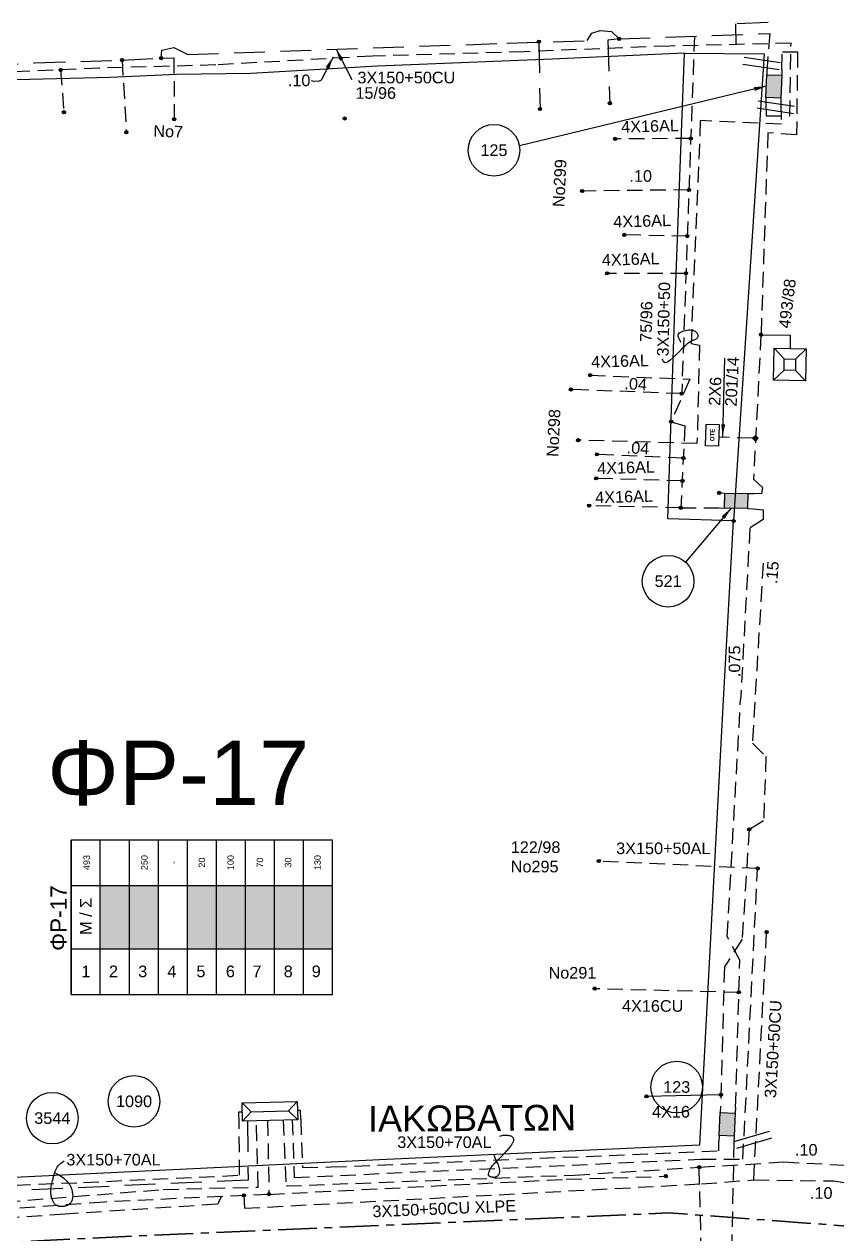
# Model space of a CAD drawing. Header units: millimetres. Extents: x 2893 to 4023, y 216 to 730.
# Drawn here: x 2944 to 3010.8, y 300.9 to 400.2 of the extents above; entities that cross this region are included whole.
import ezdxf
from ezdxf.enums import TextEntityAlignment as Align

# ---------------------------------------------------------------- set-up
doc = ezdxf.new("R2010")
doc.units = ezdxf.units.MM
doc.linetypes.add('CENTER', pattern=[50.8, 31.75, -6.35, 6.35, -6.35])
doc.linetypes.add('DASHED', pattern=[19.05, 12.7, -6.35])
for name, color, linetype in [('Link Box 4 Διευθύνσεων', 7, 'Continuous'), ('Pillar OTE', 7, 'Continuous'), ('Άγνωστα', 7, 'Continuous'), ('Ασφαλειοκιβώτια Χ.Τ 9 αναχωρήσεων', 7, 'Continuous'), ('Εναέρια παροχή ΧΤ 4x16', 7, 'Continuous'), ('Επιγραφές - Σχήματα', 7, 'Continuous'), ('Καλώδια ΧΤ   3x150+50AL', 7, 'DASHED'), ('Καλώδια ΧΤ   3x150+50CU', 7, 'DASHED'), ('Καλώδια ΧΤ   3x150+70 AL', 7, 'DASHED'), ('Περίπτερο', 7, 'Continuous'), ('Συνδέσεις', 7, 'Continuous'), ('Τομή', 7, 'Continuous'), ('Υποσταθμός πόλεως', 7, 'Continuous'), ('Υπόβαθρο ΔΕΗ', 7, 'Continuous'), ('Υπόγεια Καλώδια Δικτύου ΧΤ   .04', 7, 'DASHED'), ('Υπόγεια Καλώδια Δικτύου ΧΤ   .075', 7, 'DASHED'), ('Υπόγεια Καλώδια Δικτύου ΧΤ   .10', 7, 'DASHED'), ('Υπόγεια Καλώδια Δικτύου ΧΤ   .15', 7, 'DASHED'), ('Υπόγεια καλώδια Παροχών ΧΤ   .10', 7, 'DASHED'), ('Υπόγεια καλώδια Παροχών ΧΤ   4x16AL', 7, 'DASHED'), ('Υπόγεια καλώδια Παροχών ΧΤ   4x16CU', 7, 'DASHED')]:
    doc.layers.add(name, color=color, linetype=linetype)
doc.styles.add('arial', font='ARIAL.TTF')
doc.styles.get("Standard").update_dxf_attribs({"font": 'ARIAL.TTF'})
doc.linetypes.add('SYN_LINE', pattern='A,0.5,-0.0001,["/\\/\\/\\/",Standard,S=0.1,R=0,X=0,Y=-0.05],-0.25', length=0.7501)
doc.dimstyles.new('ISO-25', dxfattribs={"dimtxt": 2.5, "dimasz": 2.5, "dimexe": 1.25, "dimexo": 0.625, "dimtad": 1, "dimtxsty": 'Standard', "dimcen": 2.5, "dimadec": 0, "dimazin": 0, "dimtfac": 1, "dimtmove": 0, "dimatfit": 3, "dimfxl": 1, "dimarcsym": 0})

# ---------------------------------------------------------------- blocks, each defined once
blk = doc.blocks.new('_ΣΥΝΔΕΣΗ')
at = {"layer": 'Συνδέσεις', "linetype": 'SYN_LINE', "ltscale": 40}
blk.add_hatch(color=256, dxfattribs=at).paths.add_polyline_path([(-116.75, 2339.64, 1), (-117.75, 2339.64, 1)])
at = {"layer": 'Συνδέσεις'}
blk.add_circle((-117.25, 2339.64), 0.5, dxfattribs=at)
blk = doc.blocks.new('LINK BOX 4 ΑΝΑΧΩΡΗΣΕΩΝ')
at = {"layer": 'Link Box 4 Διευθύνσεων', "ltscale": 40}
blk.add_hatch(color=256, dxfattribs=at).paths.add_polyline_path([(-3.54, 0), (-3.54, -4.67), (3.54, -4.67), (3.54, 0)])
for p, q in [((-3.54, 0), (-5.33, 0)), ((5.33, 0), (3.54, 0)), ((-3.54, -4.67), (-5.33, -4.67)), ((5.33, -4.67), (3.54, -4.67))]:
    blk.add_line(p, q, dxfattribs=at)
blk.add_lwpolyline([(-3.54, -4.67), (-3.54, 0), (3.54, 0), (3.54, -4.67)], close=True, dxfattribs=at)
blk = doc.blocks.new('ΤΟΜΗ')
at = {"layer": 'Τομή', "ltscale": 40}
for p, q in [((-5.68, 0), (5.68, 0)), ((5.68, -2.33), (-5.68, -2.33))]:
    blk.add_line(p, q, dxfattribs=at)
blk = doc.blocks.new('ΥΠΟΣΤΑΘΜΟΣ ΠΟΛΕΩΣ')
at = {"layer": 'Υποσταθμός πόλεως', "linetype": 'Continuous', "ltscale": 40}
blk.add_lwpolyline([(-8.57, 2.82), (8.57, 2.82), (8.57, -2.82), (-8.57, -2.82)], close=True, dxfattribs=at)
for points in [[(-5.75, 0), (-8.57, 2.82)], [(5.75, 0), (8.57, 2.82)], [(-8.57, -2.82), (-5.75, 0)], [(-5.75, 0), (5.75, 0)], [(8.57, -2.82), (5.75, 0)]]:
    blk.add_lwpolyline(points, dxfattribs=at)
at = {"layer": 'Υποσταθμός πόλεως', "linetype": 'SYN_LINE', "ltscale": 40, "flags": 1}
for tag, p in [('ΜΕΤΑΣΧΗΜΑΤΙΣΜΟΣ', (10.6, 2.39)), ('ΙΣΧΥΣ', (10.58, -0.41)), ('ΑΡΙΘΜΟΣ', (10.7, -3.13))]:
    blk.add_attdef(tag, p, '', height=1.8, dxfattribs=at)
blk = doc.blocks.new('ΑΣΦΑΛΕΙΟΚΙΒΩΤΙΟ ΥΠΟΣΤΑΘΜΟΥ 9 ΑΝΑΧΩΡΗΣΕΩΝ')
at = {"layer": 'Ασφαλειοκιβώτια Χ.Τ 9 αναχωρήσεων', "ltscale": 40}
for p, q in [((-23.8, 40.36), (24.02, 40.36)), ((-9.72, 40.36), (-9.72, -40.64)), ((9.94, 40.36), (9.94, -40.64)), ((-23.8, 31.36), (24.02, 31.36)), ((-23.8, 22.36), (24.02, 22.36)), ((-23.8, 13.36), (24.02, 13.36)), ((-23.8, 4.36), (24.02, 4.36)), ((-23.8, -4.64), (24.02, -4.64)), ((-23.8, -13.64), (24.02, -13.64)), ((-23.8, -22.64), (24.02, -22.64)), ((-23.8, -31.64), (24.02, -31.64))]:
    blk.add_line(p, q, dxfattribs=at)
at = {"layer": 'Ασφαλειοκιβώτια Χ.Τ 9 αναχωρήσεων'}
blk.add_lwpolyline([(-23.8, -40.64), (24.02, -40.64), (24.02, 40.36), (-23.8, 40.36)], close=True, dxfattribs=at)
for s, p in [('1', (-18.45, 37.24)), ('2', (-18.45, 28.67)), ('3', (-18.45, 19.6)), ('4', (-18.45, 10.58)), ('5', (-18.45, 1.57)), ('6', (-18.45, -7.57)), ('7', (-18.45, -15.81)), ('8', (-18.45, -25.5)), ('9', (-18.45, -34.19))]:
    blk.add_text(s, height=3.6, rotation=270, dxfattribs=at).set_placement(p)
at = {"layer": 'Ασφαλειοκιβώτια Χ.Τ 9 αναχωρήσεων', "ltscale": 40}
for tag, height, p in [('ΟΝΟΜΑ', 5, (-0.16, 44.31)), ('ΚΕΙΜΕΝΟ 1', 2, (17.06, 35.59)), ('ΚΕΙΜΕΝΟ 2', 2, (17.06, 26.88)), ('ΚΕΙΜΕΝΟ 3', 2, (17.06, 17.69)), ('ΚΕΙΜΕΝΟ 4', 2, (17.06, 8.71)), ('ΚΕΙΜΕΝΟ 5', 2, (17.06, -0.13)), ('ΚΕΙΜΕΝΟ 6', 2, (17.06, -9.05)), ('ΚΕΙΜΕΝΟ 7', 2, (17.06, -18.13)), ('ΚΕΙΜΕΝΟ 8', 2, (17.06, -26.85)), ('ΚΕΙΜΕΝΟ 9', 2, (17.06, -35.99)), ('ΣΧ', 2, (-0.1, -42.64))]:
    blk.add_attdef(tag, text='', height=height, dxfattribs=at).set_placement(p, align=Align.MIDDLE_CENTER)
blk = doc.blocks.new('ΠΕΡΙΠΤΕΡΟ')
at = {"layer": 'Περίπτερο', "ltscale": 40}
for p, q in [((-4.94, 4.99), (-1.74, 1.78)), ((1.78, 1.78), (4.99, 4.99)), ((-1.74, -1.74), (-4.94, -4.94)), ((1.78, -1.74), (4.99, -4.94))]:
    blk.add_line(p, q, dxfattribs=at)
for points in [[(-4.94, 4.99), (4.99, 4.99), (4.99, -4.94), (-4.94, -4.94)], [(-1.74, 1.78), (1.78, 1.78), (1.78, -1.74), (-1.74, -1.74)]]:
    blk.add_lwpolyline(points, close=True, dxfattribs=at)
blk = doc.blocks.new('TSONTA XT1')
at = {"ltscale": 40}
h = blk.add_hatch(color=256, dxfattribs=at)
h.dxf.hatch_style = 1
h.paths.add_polyline_path([(595.96, 2487.66), (597.07, 2488.77), (595.96, 2489.87), (594.85, 2488.77)])
blk.add_lwpolyline([(594.85, 2488.77), (595.96, 2489.87), (597.07, 2488.77), (595.96, 2487.66)], close=True, dxfattribs=at)
blk = doc.blocks.new('PILLAR ΟΤΕ')
at = {"layer": 'Pillar OTE', "ltscale": 40}
blk.add_lwpolyline([(-3.31, 2.02), (3.39, 2.02), (3.39, -1.99), (-3.31, -1.99)], close=True, dxfattribs=at)
at = {"layer": 'Pillar OTE', "insert": (-1.81, 0.71), "char_height": 1.3575, "width": 109.961, "attachment_point": 1}
blk.add_mtext('{\\fArial|b1|i0|c161|p34;OTE}', dxfattribs=at)

msp = doc.modelspace()

# ---------------------------------------------------------------- hatches: boundary and pattern name
at = {"layer": 'Καλώδια ΧΤ   3x150+70 AL', "ltscale": 0.1}
for color, points in [(85, [(2950.268, 324.281), (2952.653, 324.281), (2952.653, 329.489), (2950.268, 329.489)]), (6, [(2952.653, 329.489), (2952.653, 324.281), (2955.037, 324.281), (2955.037, 329.489)]), (62, [(2957.422, 329.489), (2957.422, 324.281), (2959.807, 324.281), (2959.807, 329.489)]), (30, [(2959.807, 329.489), (2959.807, 324.281), (2962.192, 324.281), (2962.192, 329.489)]), (2, [(2962.192, 329.489), (2962.192, 324.281), (2964.577, 324.281), (2964.577, 329.489)]), (154, [(2964.577, 329.489), (2964.577, 324.281), (2966.962, 324.281), (2966.962, 329.489)]), (27, [(2966.962, 329.489), (2966.962, 324.281), (2969.347, 324.281), (2969.347, 329.489)])]:
    msp.add_hatch(color=color, dxfattribs=at).paths.add_polyline_path(points)

# ---------------------------------------------------------------- linework, layer by layer
at = {"layer": 'Άγνωστα', "color": 27, "linetype": 'DASHED', "ltscale": 0.1}
msp.add_lwpolyline([(2999.082, 399.235), (2998.031, 369.88)], dxfattribs=at)
at = {"layer": 'Άγνωστα', "color": 2, "linetype": 'DASHED', "ltscale": 0.1}
for points in [[(2955.27, 397.432), (2956.316, 397.45), (2956.34, 392.405)], [(2947.01, 396.465), (2947.28, 392.984)], [(2952.057, 397.27), (2952.405, 391.344)]]:
    msp.add_lwpolyline(points, dxfattribs=at)
at = {"layer": 'Άγνωστα', "color": 6, "linetype": 'DASHED', "ltscale": 0.1}
for points in [[(3006.173, 393.674), (3006.219, 392), (2999.564, 392.304), (2998.804, 374), (2999.5, 373.861), (2999.29, 365.779)], [(3003.856, 366.222), (3001.074, 366.316)]]:
    msp.add_lwpolyline(points, dxfattribs=at)
at = {"layer": 'Άγνωστα', "color": 6}
msp.add_lwpolyline([(3004.548, 374.711), (3006.957, 374.676), (3006.945, 373.585)], dxfattribs=at)
at = {"layer": 'Εναέρια παροχή ΧΤ 4x16', "color": 6, "ltscale": 0.1}
msp.add_lwpolyline([(3001.25, 312.301), (2995.139, 312.167)], dxfattribs=at)
at = {"layer": 'Επιγραφές - Σχήματα'}
for points in [[(2968.411, 395.614), (2968.244, 395.548), (2967.806, 395.521), (2967.633, 395.566)], [(2997.998, 374.093), (2997.87, 374.275), (2997.789, 374.431), (2997.749, 374.563), (2997.747, 374.673), (2997.777, 374.766), (2997.833, 374.843), (2997.912, 374.907), (2998.007, 374.962), (2998.115, 375.009), (2998.231, 375.048), (2998.354, 375.079), (2998.479, 375.1), (2998.604, 375.112), (2998.726, 375.114), (2998.842, 375.104), (2998.949, 375.083), (2999.044, 375.05), (2999.127, 375.007), (2999.198, 374.955), (2999.257, 374.897), (2999.304, 374.836), (2999.339, 374.773), (2999.362, 374.71), (2999.373, 374.649), (2999.372, 374.593), (2999.36, 374.54), (2999.338, 374.492), (2999.306, 374.448), (2999.264, 374.408), (2999.214, 374.37), (2999.157, 374.336), (2999.093, 374.305), (2999.021, 374.275), (2998.94, 374.241), (2998.847, 374.197), (2998.737, 374.136), (2998.608, 374.051), (2998.457, 373.936), (2998.281, 373.785), (2998.075, 373.592), (2997.84, 373.354), (2997.587, 373.095), (2997.329, 372.844), (2997.081, 372.629), (2996.855, 372.479), (2996.666, 372.421), (2996.527, 372.485), (2996.452, 372.699)], [(2982.589, 307.356), (2982.658, 307.201), (2982.718, 307.068), (2982.77, 306.954), (2982.815, 306.856), (2982.854, 306.77), (2982.888, 306.694), (2982.917, 306.623), (2982.944, 306.557), (2982.969, 306.49), (2982.991, 306.425), (2983.011, 306.36), (2983.028, 306.296), (2983.043, 306.234), (2983.053, 306.174), (2983.06, 306.116), (2983.064, 306.061), (2983.063, 306.009), (2983.058, 305.96), (2983.05, 305.914), (2983.038, 305.87), (2983.025, 305.829), (2983.009, 305.791), (2982.991, 305.756), (2982.972, 305.723), (2982.951, 305.693), (2982.93, 305.665), (2982.907, 305.64), (2982.882, 305.617), (2982.855, 305.597), (2982.826, 305.579), (2982.795, 305.564), (2982.761, 305.552), (2982.724, 305.542), (2982.684, 305.536), (2982.643, 305.531), (2982.601, 305.529), (2982.558, 305.53), (2982.515, 305.532), (2982.472, 305.537), (2982.431, 305.544), (2982.392, 305.553), (2982.354, 305.564), (2982.319, 305.576), (2982.286, 305.589), (2982.257, 305.604), (2982.231, 305.619), (2982.209, 305.635), (2982.191, 305.652), (2982.178, 305.669), (2982.168, 305.687), (2982.163, 305.707), (2982.161, 305.729), (2982.162, 305.755), (2982.166, 305.785), (2982.174, 305.82), (2982.183, 305.86), (2982.195, 305.907), (2982.21, 305.959), (2982.228, 306.016), (2982.25, 306.077), (2982.276, 306.142), (2982.307, 306.21), (2982.344, 306.279), (2982.386, 306.35), (2982.435, 306.421), (2982.489, 306.493), (2982.549, 306.566), (2982.613, 306.639), (2982.681, 306.712), (2982.753, 306.787), (2982.827, 306.862), (2982.903, 306.937), (2982.981, 307.014), (2983.06, 307.091), (2983.139, 307.168), (2983.219, 307.247), (2983.298, 307.325), (2983.377, 307.405), (2983.455, 307.484), (2983.531, 307.564), (2983.605, 307.644), (2983.676, 307.724), (2983.745, 307.802), (2983.811, 307.879), (2983.873, 307.954), (2983.93, 308.026), (2983.983, 308.095), (2984.032, 308.159), (2984.074, 308.219), (2984.112, 308.275), (2984.144, 308.327), (2984.172, 308.375), (2984.195, 308.421), (2984.213, 308.464), (2984.227, 308.505), (2984.237, 308.544), (2984.243, 308.582), (2984.245, 308.618), (2984.243, 308.654), (2984.237, 308.687), (2984.227, 308.72), (2984.212, 308.75), (2984.194, 308.78), (2984.171, 308.807), (2984.144, 308.833), (2984.113, 308.857), (2984.076, 308.879), (2984.033, 308.899), (2983.983, 308.917), (2983.926, 308.933), (2983.862, 308.946), (2983.789, 308.957), (2983.708, 308.966), (2983.62, 308.971), (2983.528, 308.971), (2983.433, 308.966), (2983.338, 308.955), (2983.246, 308.937), (2983.158, 308.909), (2983.077, 308.873)], [(2946.509, 305.918), (2946.706, 305.824), (2946.879, 305.73), (2947.028, 305.636), (2947.157, 305.544), (2947.268, 305.454), (2947.364, 305.369), (2947.446, 305.288), (2947.517, 305.214), (2947.578, 305.148), (2947.632, 305.087), (2947.68, 305.03), (2947.721, 304.975), (2947.758, 304.92), (2947.791, 304.863), (2947.821, 304.802), (2947.85, 304.735), (2947.878, 304.662), (2947.904, 304.582), (2947.928, 304.497), (2947.95, 304.408), (2947.969, 304.318), (2947.984, 304.228), (2947.994, 304.138), (2948, 304.051), (2948, 303.968), (2947.995, 303.888), (2947.985, 303.813), (2947.969, 303.741), (2947.949, 303.674), (2947.924, 303.61), (2947.896, 303.55), (2947.863, 303.495), (2947.826, 303.444), (2947.785, 303.396), (2947.741, 303.353), (2947.694, 303.313), (2947.644, 303.278), (2947.591, 303.246), (2947.535, 303.218), (2947.477, 303.193), (2947.417, 303.172), (2947.355, 303.155), (2947.292, 303.141), (2947.228, 303.132), (2947.164, 303.125), (2947.1, 303.123), (2947.036, 303.124), (2946.974, 303.13), (2946.912, 303.139), (2946.853, 303.152), (2946.795, 303.169), (2946.739, 303.191), (2946.686, 303.217), (2946.635, 303.248), (2946.586, 303.284), (2946.541, 303.325), (2946.498, 303.372), (2946.458, 303.424), (2946.422, 303.48), (2946.388, 303.541), (2946.356, 303.607), (2946.328, 303.678), (2946.301, 303.752), (2946.278, 303.83), (2946.257, 303.912), (2946.239, 303.998), (2946.224, 304.088), (2946.212, 304.18), (2946.205, 304.277), (2946.203, 304.376), (2946.205, 304.479), (2946.213, 304.586), (2946.226, 304.695), (2946.244, 304.805), (2946.265, 304.916), (2946.289, 305.026), (2946.315, 305.132), (2946.34, 305.235), (2946.366, 305.331), (2946.389, 305.421), (2946.41, 305.502), (2946.429, 305.576), (2946.446, 305.643), (2946.462, 305.705), (2946.477, 305.763), (2946.492, 305.819), (2946.507, 305.872), (2946.524, 305.925), (2946.541, 305.979), (2946.561, 306.034), (2946.582, 306.089), (2946.607, 306.145), (2946.634, 306.201), (2946.664, 306.259), (2946.699, 306.317), (2946.737, 306.376), (2946.78, 306.436), (2946.829, 306.497), (2946.885, 306.559), (2946.948, 306.622), (2947.019, 306.686), (2947.1, 306.751), (2947.192, 306.817), (2947.295, 306.883)]]:
    msp.add_lwpolyline(points, dxfattribs=at)
for centre in [(2982.609, 389.866), (2996.917, 354.48), (2997.624, 312.944), (2953.041, 311.769), (2946.326, 310.389)]:
    msp.add_circle(centre, 2.12, dxfattribs=at)
at = {"layer": 'Καλώδια ΧΤ   3x150+50AL', "color": 85, "ltscale": 0.1}
msp.add_lwpolyline([(3004.271, 330.885), (2991.219, 331.494)], dxfattribs=at)
at = {"layer": 'Καλώδια ΧΤ   3x150+50CU', "color": 2, "linetype": 'DASHED', "ltscale": 0.2}
msp.add_lwpolyline([(3005.135, 400.348), (3002.451, 400.236), (3002.49, 398.549)], dxfattribs=at)
at = {"layer": 'Καλώδια ΧΤ   3x150+50CU', "color": 27, "linetype": 'DASHED', "ltscale": 0.2}
for points in [[(2933.368, 396.378), (2944.872, 397.052), (2952.057, 397.27), (2955.27, 397.432), (2955.324, 398.084), (2956.317, 398.305), (2957.448, 397.726), (2957.448, 397.726), (2983.661, 398.654), (2983.661, 398.654), (2990.269, 398.872), (2990.641, 399.492), (2991.333, 399.705), (2992.256, 399.616), (2992.898, 399.008), (3005.266, 399.461)], [(2992.898, 399.008), (2991.955, 398.9), (2992.134, 393.723)]]:
    msp.add_lwpolyline(points, dxfattribs=at)
at = {"layer": 'Καλώδια ΧΤ   3x150+50CU', "color": 27, "linetype": 'DASHED', "ltscale": 0.1}
msp.add_lwpolyline([(3005.266, 399.461), (3005.022, 396.3)], dxfattribs=at)
at = {"layer": 'Καλώδια ΧΤ   3x150+50CU', "color": 27, "ltscale": 0.2}
msp.add_lwpolyline([(2986.297, 398.761), (2986.394, 393.254)], dxfattribs=at)
at = {"layer": 'Καλώδια ΧΤ   3x150+50CU', "color": 2, "ltscale": 0.1}
for points in [[(2962.065, 304.039), (2962.113, 302.994), (2999.655, 304.992), (3003.955, 305.323), (3005.008, 325.657)], [(2964.129, 304.135), (2988.552, 305.374), (2996.726, 305.622)]]:
    msp.add_lwpolyline(points, dxfattribs=at)
at = {"layer": 'Καλώδια ΧΤ   3x150+50CU', "color": 62, "ltscale": 0.2}
msp.add_lwpolyline([(2962.367, 310.167), (2962.41, 305.297), (2930.936, 303.904), (2930.731, 311.377)], dxfattribs=at)
at = {"layer": 'Καλώδια ΧΤ   3x150+70 AL', "color": 30, "ltscale": 0.1}
msp.add_lwpolyline([(2921.674, 333.14), (2922.371, 331.997), (2922.431, 322.513), (2921.926, 321.575), (2922.531, 302.069), (2936.716, 303.05), (2955.442, 304.537), (2963.246, 304.73), (2963.092, 310.184)], dxfattribs=at)
at = {"layer": 'Καλώδια ΧΤ   3x150+70 AL', "color": 85, "ltscale": 0.1}
msp.add_lwpolyline([(2966.037, 310.252), (2966.2, 305.521), (2999.601, 307.013), (3003.058, 307.013), (3004.271, 330.885)], dxfattribs=at)
at = {"layer": 'Καλώδια ΧΤ   3x150+70 AL', "color": 2, "ltscale": 0.1}
msp.add_lwpolyline([(2964.011, 310.205), (2964.129, 304.135), (2950.61, 303.504), (2932.656, 302.176), (2931.767, 319.938), (2941.486, 320.14)], dxfattribs=at)
at = {"layer": 'Καλώδια ΧΤ   3x150+70 AL', "color": 27, "ltscale": 0.1}
for points in [[(2961.668, 309.983), (2961.649, 310.915), (2961.93, 310.903)], [(2909.001, 303.209), (2909.618, 303.246), (2928.049, 304.275), (2948.878, 305.112), (2961.718, 305.703), (2961.668, 309.983)]]:
    msp.add_lwpolyline(points, dxfattribs=at)
at = {"layer": 'Καλώδια ΧΤ   3x150+70 AL', "color": 6, "ltscale": 0.1}
for points in [[(2966.733, 310.298), (2966.713, 311.013), (2966.469, 311.008)], [(2966.733, 310.298), (2966.881, 306.329), (2969.237, 306.381)], [(2969.237, 306.381), (3001.077, 307.707), (3001.085, 308.502)]]:
    msp.add_lwpolyline(points, dxfattribs=at)
at = {"layer": 'Καλώδια ΧΤ   3x150+70 AL', "color": 5, "ltscale": 0.1}
msp.add_lwpolyline([(2965.301, 310.235), (2965.528, 304.82), (2989.229, 305.722), (2999.476, 306.361)], dxfattribs=at)
at = {"layer": 'Υπόβαθρο ΔΕΗ'}
for points in [[(3001.473, 344.737), (3002.3, 359.424), (2996.89, 359.593), (2997.471, 376.793), (2998.253, 397.828), (2987.405, 397.346), (2973.053, 396.759), (2962.636, 396.171), (2956.538, 396.077), (2951.066, 395.839), (2941.142, 395.602), (2934.786, 395.108), (2933.629, 376.679), (2932.619, 360.433), (2931.648, 344.737)], [(2998.253, 397.828), (3004.815, 397.78), (3002.3, 359.424)]]:
    msp.add_lwpolyline(points, dxfattribs=at)
at = {"layer": 'Υπόβαθρο ΔΕΗ', "linetype": 'CENTER', "lineweight": 35, "ltscale": 0.1, "flags": 128}
msp.add_lwpolyline([(2893.849, 297.768), (2953.472, 300.739), (2996.96, 302.614), (3115.866, 293.823), (3226.513, 286.224), (3293.943, 281.564), (3300.459, 344.737), (3301.712, 358.418), (3357.181, 352.96), (3357.96, 357.785), (3417.275, 353.488), (3424.717, 352.496), (3434.54, 348.333), (3439.863, 344.737), (3475.029, 322.604), (3493.291, 309.506, -0.041124), (3501.858, 302.22), (3539.977, 263.987), (3578.761, 222.974)], format="xyb", dxfattribs=at)
at = {"layer": 'Υπόβαθρο ΔΕΗ', "ltscale": 0.1}
msp.add_lwpolyline([(2931.648, 344.737), (2932.986, 305.052), (2973.777, 307.015), (2999.534, 308.206), (3001.472, 344.731)], dxfattribs=at)
at = {"layer": 'Υπόγεια Καλώδια Δικτύου ΧΤ   .04', "color": 27, "linetype": 'DASHED', "ltscale": 0.1}
for points in [[(2998.031, 369.88), (2988.931, 370.226)], [(2998.178, 364.588), (2991.042, 364.896)]]:
    msp.add_lwpolyline(points, dxfattribs=at)
at = {"layer": 'Υπόγεια Καλώδια Δικτύου ΧΤ   .04', "color": 6, "linetype": 'DASHED', "ltscale": 0.1}
msp.add_lwpolyline([(2999.29, 365.779), (2989.52, 366.057)], dxfattribs=at)
at = {"layer": 'Υπόγεια Καλώδια Δικτύου ΧΤ   .10', "color": 2, "ltscale": 0.1}
msp.add_lwpolyline([(3004.936, 393.715), (3004.969, 392.685), (3006.916, 392.685), (3007.015, 398.653), (2997.016, 398.422), (2985.12, 397.96), (2972.632, 397.596), (2959.75, 396.869), (2950.202, 396.605), (2942.763, 396.278)], dxfattribs=at)
at = {"layer": 'Υπόγεια Καλώδια Δικτύου ΧΤ   .10', "color": 5, "ltscale": 0.1}
msp.add_lwpolyline([(2998.544, 299.225), (2999.641, 299.282), (2999.476, 306.361), (3006.403, 306.794), (3015.098, 306.347), (3015.184, 307.987)], dxfattribs=at)
at = {"layer": 'Υπόγεια Καλώδια Δικτύου ΧΤ   .10', "ltscale": 0.1}
msp.add_lwpolyline([(3003.955, 305.323), (3010.507, 305.236), (3015.291, 304.579), (3020.195, 304.258)], dxfattribs=at)
at = {"layer": 'Υπόγεια Καλώδια Δικτύου ΧΤ   .15', "color": 6, "ltscale": 0.1}
for points in [[(3006.266, 396.497), (3006.301, 397.953), (3007.554, 397.936), (3007.467, 391.133), (3005.112, 391.303), (3004.548, 374.711), (3003.933, 362.862), (3004.679, 362.17), (3004.599, 361.665), (3003.932, 361.671)], [(3003.907, 360.434), (3004.737, 360.343), (3004.717, 359.549), (3003.637, 358.836), (3002.872, 344.737)], [(3004.722, 355.964), (3003.842, 341.172)], [(3002.458, 311.262), (3002.807, 323.367), (3001.771, 325.32), (3002.872, 344.737)], [(3003.842, 341.172), (3003.842, 341.172), (3004.954, 340.099), (3004.762, 334.815), (3003.573, 334.087), (3002.999, 325.101), (3001.542, 322.803), (3001.222, 311.323)]]:
    msp.add_lwpolyline(points, dxfattribs=at)
at = {"layer": 'Υπόγεια Καλώδια Δικτύου ΧΤ   .15', "color": 151, "ltscale": 0.1}
msp.add_lwpolyline([(3002.32, 308.442), (3001.986, 292.931), (3000.462, 289.62), (2996.809, 230.946), (2991.264, 231.192), (2990.958, 225.562)], dxfattribs=at)
at = {"layer": 'Υπόγεια Καλώδια Δικτύου ΧΤ   .15', "color": 62, "ltscale": 0.1}
msp.add_lwpolyline([(2960.216, 303.952), (2959.885, 303.326), (2947.393, 302.508), (2930.366, 301.342), (2932.32, 295.469)], dxfattribs=at)
at = {"layer": 'Υπόγεια καλώδια Παροχών ΧΤ   .10', "color": 27, "ltscale": 0.1}
msp.add_lwpolyline([(2998.63, 386.612), (2989.849, 386.52)], dxfattribs=at)
at = {"layer": 'Υπόγεια καλώδια Παροχών ΧΤ   4x16AL', "color": 27, "ltscale": 0.1}
for points in [[(2998.781, 390.831), (2992.57, 390.8)], [(2998.494, 382.814), (2993.321, 382.912)], [(2998.385, 379.76), (2991.914, 379.756)], [(2990.512, 371.399), (2998.693, 371.067), (2997.16, 367.58), (2997.16, 367.58), (2998.3, 367.239), (2997.96, 360.504), (3001.083, 360.492)], [(2998.091, 362.715), (2990.955, 362.928)], [(2997.96, 360.507), (2990.43, 360.682)]]:
    msp.add_lwpolyline(points, dxfattribs=at)
at = {"layer": 'Υπόγεια καλώδια Παροχών ΧΤ   4x16CU', "color": 6, "ltscale": 0.1}
msp.add_lwpolyline([(3002.73, 320.708), (2990.883, 321.014)], dxfattribs=at)

# ---------------------------------------------------------------- block references
at = {"layer": 'Link Box 4 Διευθύνσεων'}
for p, xscale, yscale, zscale, rotation in [((3004.983, 395.126), 0.2649871955224045, 0.2649871955224045, 0.2649871955224045, 88.10470630112887), ((3002.495, 360.463), 0.264987195522387, 0.264987195522387, 0.264987195522387, 178.8247985344387), ((3001.153, 309.912), 0.2649871955223411, 0.2649871955223411, 0.2649871955223411, 87.20402031424159)]:
    msp.add_blockref('LINK BOX 4 ΑΝΑΧΩΡΗΣΕΩΝ', p, dxfattribs=dict(at, xscale=xscale, yscale=yscale, zscale=zscale, rotation=rotation))
at = {"layer": 'Pillar OTE', "xscale": 0.264987195522377, "yscale": 0.264987195522377, "zscale": 0.264987195522377, "rotation": 88.0392984641305}
msp.add_blockref('PILLAR ΟΤΕ', (3000.552, 366.459), dxfattribs=at)
at = {"layer": 'Ασφαλειοκιβώτια Χ.Τ 9 αναχωρήσεων', "xscale": 0.2649871955223772, "yscale": 0.2649871955223772, "zscale": 0.2649871955223772, "rotation": 90}
msp.add_blockref('ΑΣΦΑΛΕΙΟΚΙΒΩΤΙΟ ΥΠΟΣΤΑΘΜΟΥ 9 ΑΝΑΧΩΡΗΣΕΩΝ', (2958.579, 326.856), dxfattribs=at).add_auto_attribs({'ΟΝΟΜΑ': 'ΦP-17', 'ΚΕΙΜΕΝΟ 1': '493', 'ΚΕΙΜΕΝΟ 3': '250', 'ΚΕΙΜΕΝΟ 4': '-', 'ΚΕΙΜΕΝΟ 5': '20', 'ΚΕΙΜΕΝΟ 6': '100', 'ΚΕΙΜΕΝΟ 7': '70', 'ΚΕΙΜΕΝΟ 8': '30', 'ΚΕΙΜΕΝΟ 9': '130'})
at = {"layer": 'Περίπτερο', "xscale": 0.2649871955223772, "yscale": 0.2649871955223772, "zscale": 0.2649871955223772, "rotation": 358.7529825520386}
msp.add_blockref('ΠΕΡΙΠΤΕΡΟ', (3006.91, 372.264), dxfattribs=at)
at = {"layer": 'Συνδέσεις'}
for name, p, xscale, yscale, zscale in [('_ΣΥΝΔΕΣΗ', (3017.372, -221.193), 0.2649871955223772, 0.2649871955223772, 0.2649871955223772), ('_ΣΥΝΔΕΣΗ', (3023.967, -220.965), 0.2649871955223772, 0.2649871955223772, 0.2649871955223772), ('_ΣΥΝΔΕΣΗ', (2983.126, -222.703), 0.2649871955223772, 0.2649871955223772, 0.2649871955223772), ('_ΣΥΝΔΕΣΗ', (2986.339, -222.541), 0.2649871955223772, 0.2649871955223772, 0.2649871955223772), ('_ΣΥΝΔΕΣΗ', (2978.078, -223.509), 0.2649871955223772, 0.2649871955223772, 0.2649871955223772), ('_ΣΥΝΔΕΣΗ', (3017.462, -226.719), 0.2649871955223772, 0.2649871955223772, 0.2649871955223772), ('_ΣΥΝΔΕΣΗ', (3023.202, -226.251), 0.2649871955223772, 0.2649871955223772, 0.2649871955223772), ('_ΣΥΝΔΕΣΗ', (2978.349, -226.99), 0.2649871955223772, 0.2649871955223772, 0.2649871955223772), ('_ΣΥΝΔΕΣΗ', (2987.409, -227.568), 0.2649871955223772, 0.2649871955223772, 0.2649871955223772), ('_ΣΥΝΔΕΣΗ', (3001.413, -227.5), 0.2649871955223772, 0.2649871955223772, 0.2649871955223772), ('_ΣΥΝΔΕΣΗ', (2983.474, -228.63), 0.2649871955223772, 0.2649871955223772, 0.2649871955223772), ('_ΣΥΝΔΕΣΗ', (3023.639, -229.173), 0.2649871955223772, 0.2649871955223772, 0.2649871955223772), ('_ΣΥΝΔΕΣΗ', (3029.85, -229.143), 0.2649871955223772, 0.2649871955223772, 0.2649871955223772), ('_ΣΥΝΔΕΣΗ', (3020.918, -233.454), 0.2649871955223772, 0.2649871955223772, 0.2649871955223772), ('_ΣΥΝΔΕΣΗ', (3029.699, -233.361), 0.2649871955223772, 0.2649871955223772, 0.2649871955223772), ('_ΣΥΝΔΕΣΗ', (3024.39, -237.062), 0.2649871955223772, 0.2649871955223772, 0.2649871955223772), ('_ΣΥΝΔΕΣΗ', (3029.563, -237.159), 0.2649871955223772, 0.2649871955223772, 0.2649871955223772), ('_ΣΥΝΔΕΣΗ', (3022.982, -240.217), 0.2649871955223772, 0.2649871955223772, 0.2649871955223772), ('_ΣΥΝΔΕΣΗ', (3029.454, -240.214), 0.2649871955223772, 0.2649871955223772, 0.2649871955223772), ('_ΣΥΝΔΕΣΗ', (3035.617, -245.262), 0.2649871955223772, 0.2649871955223772, 0.2649871955223772), ('_ΣΥΝΔΕΣΗ', (3021.581, -248.575), 0.2649871955223772, 0.2649871955223772, 0.2649871955223772), ('_ΣΥΝΔΕΣΗ', (3020, -249.748), 0.2649871955223772, 0.2649871955223772, 0.2649871955223772), ('_ΣΥΝΔΕΣΗ', (3029.1, -250.094), 0.2649871955223772, 0.2649871955223772, 0.2649871955223772), ('_ΣΥΝΔΕΣΗ', (3028.229, -252.393), 0.2649871955223772, 0.2649871955223772, 0.2649871955223772), ('_ΣΥΝΔΕΣΗ', (3020.589, -253.917), 0.2649871955223772, 0.2649871955223772, 0.2649871955223772), ('TSONTA XT1', (2877.754, -161.371), 0.2119897564179017, 0.2119897564179017, 0.2119897564179017), ('_ΣΥΝΔΕΣΗ', (3022.143, -255.079), 0.2649871955223772, 0.2649871955223772, 0.2649871955223772), ('_ΣΥΝΔΕΣΗ', (3029.246, -255.386), 0.2649871955223772, 0.2649871955223772, 0.2649871955223772), ('_ΣΥΝΔΕΣΗ', (3022.084, -257.048), 0.2649871955223772, 0.2649871955223772, 0.2649871955223772), ('_ΣΥΝΔΕΣΗ', (3029.16, -257.258), 0.2649871955223772, 0.2649871955223772, 0.2649871955223772), ('_ΣΥΝΔΕΣΗ', (3032.178, -258.242), 0.2649871955223772, 0.2649871955223772, 0.2649871955223772), ('_ΣΥΝΔΕΣΗ', (3021.5, -259.288), 0.2649871955223772, 0.2649871955223772, 0.2649871955223772), ('_ΣΥΝΔΕΣΗ', (3029.029, -259.466), 0.2649871955223772, 0.2649871955223772, 0.2649871955223772), ('_ΣΥΝΔΕΣΗ', (3033.369, -260.55), 0.2649871955223772, 0.2649871955223772, 0.2649871955223772), ('_ΣΥΝΔΕΣΗ', (3034.646, -285.874), 0.2649871955223772, 0.2649871955223772, 0.2649871955223772), ('_ΣΥΝΔΕΣΗ', (3022.291, -288.467), 0.2649871955223772, 0.2649871955223772, 0.2649871955223772), ('_ΣΥΝΔΕΣΗ', (3035.343, -289.076), 0.2649871955223772, 0.2649871955223772, 0.2649871955223772), ('_ΣΥΝΔΕΣΗ', (3036.08, -294.304), 0.2649871955223772, 0.2649871955223772, 0.2649871955223772), ('_ΣΥΝΔΕΣΗ', (3021.955, -298.947), 0.2649871955223772, 0.2649871955223772, 0.2649871955223772), ('_ΣΥΝΔΕΣΗ', (3033.802, -299.253), 0.2649871955223772, 0.2649871955223772, 0.2649871955223772), ('_ΣΥΝΔΕΣΗ', (3026.211, -307.794), 0.2649871955223772, 0.2649871955223772, 0.2649871955223772), ('_ΣΥΝΔΕΣΗ', (3032.322, -307.661), 0.2649871955223772, 0.2649871955223772, 0.2649871955223772), ('_ΣΥΝΔΕΣΗ', (3030.545, -313.612), 0.2649871955223772, 0.2649871955223772, 0.2649871955223772), ('_ΣΥΝΔΕΣΗ', (3027.798, -314.339), 0.2649871955223772, 0.2649871955223772, 0.2649871955223772), ('_ΣΥΝΔΕΣΗ', (2993.137, -315.922), 0.2649871955223772, 0.2649871955223772, 0.2649871955223772), ('_ΣΥΝΔΕΣΗ', (2995.201, -315.826), 0.2649871955223772, 0.2649871955223772, 0.2649871955223772)]:
    msp.add_blockref(name, p, dxfattribs=dict(at, xscale=xscale, yscale=yscale, zscale=zscale))
at = {"layer": 'Τομή'}
for p, xscale, yscale, zscale, rotation in [((3004.643, 397.297), 0.2649871955223815, 0.2649871955223815, 0.2649871955223815, 351.5263332700492), ((3005.813, 393.699), 0.2649871955223815, 0.2649871955223815, 0.2649871955223815, 351.5263332700492), ((3003.799, 308.909), 0.2649871955225108, 0.2649871955225108, 0.2649871955225108, 16.44519588799556)]:
    msp.add_blockref('ΤΟΜΗ', p, dxfattribs=dict(at, xscale=xscale, yscale=yscale, zscale=zscale, rotation=rotation))
at = {"layer": 'Υποσταθμός πόλεως', "xscale": 0.2649871955223506, "yscale": 0.2649871955223506, "zscale": 0.2649871955223506, "rotation": 1.3192233951448}
msp.add_blockref('ΥΠΟΣΤΑΘΜΟΣ ΠΟΛΕΩΣ', (2964.199, 310.956), dxfattribs=at)

# ---------------------------------------------------------------- texts
at = {"layer": 'Ασφαλειοκιβώτια Χ.Τ 9 αναχωρήσεων', "insert": (2948.609, 324.281), "char_height": 0.95395, "width": 5.2082, "attachment_point": 1, "rotation": 90}
msp.add_mtext('\\pi1.1572;Μ / Σ', dxfattribs=at)
at = {"layer": 'Εναέρια παροχή ΧΤ 4x16', "insert": (2995.598, 311.395), "char_height": 0.954, "width": 89.23272, "attachment_point": 1, "style": 'arial'}
msp.add_mtext('4X16', dxfattribs=at)
at = {"layer": 'Επιγραφές - Σχήματα'}
msp.add_text('No291', height=0.954, dxfattribs=at).set_placement((2987.093, 321.85))
at = {"layer": 'Επιγραφές - Σχήματα', "char_height": 0.954, "style": 'arial'}
for s, insert, width, attachment_point in [('15/96', (2971.228, 395.044), 89.23272, 1), ('125', (2982.609, 389.866), 2.61091, 5), ('521', (2996.917, 354.48), 2.61091, 5)]:
    msp.add_mtext(s, dxfattribs=dict(at, insert=insert, width=width, attachment_point=attachment_point))
at = {"layer": 'Επιγραφές - Σχήματα', "ltscale": 40, "width": 49.84176, "attachment_point": 1, "style": 'arial'}
for s, insert, char_height, rotation in [('{\\C7;No7}', (2954.645, 391.932), 0.954, 358.19206), ('{\\C7;No299}', (2987.431, 385.227), 0.95395, 87.23932), ('{\\C7;201/14}', (3001.591, 368.855), 0.95395, 87.23932), ('{\\C7;2X6}', (3000.239, 368.915), 0.954, 87.23932), ('{\\C7;No298}', (2986.937, 364.715), 0.95395, 87.23932)]:
    msp.add_mtext(s, dxfattribs=dict(at, insert=insert, char_height=char_height, rotation=rotation))
at = {"layer": 'Επιγραφές - Σχήματα', "attachment_point": 1, "style": 'arial'}
for s, insert, char_height, width, rotation in [('3X150+50', (2996, 372.947), 0.954, 89.23272, 88.68762), ('493/88', (3005.984, 375.317), 0.954, 89.23272, 83.0937), ('75/96', (2994.609, 374.145), 0.954, 89.23272, 88.68762), ('ΙΑΚΩΒΑΤΩΝ', (2972.253, 311.395), 2.1199, 45.10117, 0.36082)]:
    msp.add_mtext(s, dxfattribs=dict(at, insert=insert, char_height=char_height, width=width, rotation=rotation))
at = {"layer": 'Επιγραφές - Σχήματα', "linetype": 'DASHED', "insert": (2945.893, 341.398), "char_height": 5.2997, "width": 21.94766, "attachment_point": 1}
msp.add_mtext('ΦP-17', dxfattribs=at)
at = {"layer": 'Επιγραφές - Σχήματα', "char_height": 0.954, "width": 2.44475, "attachment_point": 5}
for s, insert in [('123', (2997.624, 312.944)), ('1090', (2953.041, 311.769)), ('3544', (2946.326, 310.389))]:
    msp.add_mtext(s, dxfattribs=dict(at, insert=insert))
at = {"layer": 'Καλώδια ΧΤ   3x150+50AL', "char_height": 0.954, "width": 89.23272, "attachment_point": 1, "style": 'arial'}
for s, insert in [('122/98\\PNo295', (2983.99, 333.116)), ('3X150+50AL', (2992.649, 333.024))]:
    msp.add_mtext(s, dxfattribs=dict(at, insert=insert))
at = {"layer": 'Καλώδια ΧΤ   3x150+50CU', "insert": (2971.394, 396.314), "char_height": 0.954, "width": 89.23272, "attachment_point": 1, "style": 'arial'}
msp.add_mtext('3X150+50CU', dxfattribs=at)
at = {"layer": 'Καλώδια ΧΤ   3x150+50CU', "width": 89.23272, "attachment_point": 1, "style": 'arial'}
for s, insert, char_height, rotation in [('3X150+50CU', (3004.828, 312.081), 0.954, 86.59048), ('3X150+50CU XLPE', (2972.601, 303.203), 0.95395, 2.33814)]:
    msp.add_mtext(s, dxfattribs=dict(at, insert=insert, char_height=char_height, rotation=rotation))
at = {"layer": 'Καλώδια ΧΤ   3x150+70 AL', "char_height": 0.954, "width": 89.23272, "attachment_point": 1, "style": 'arial'}
for insert in [(2974.666, 308.896), (2947.479, 307.46)]:
    msp.add_mtext('3X150+70AL', dxfattribs=dict(at, insert=insert))
at = {"layer": 'Υπόγεια Καλώδια Δικτύου ΧΤ   .04', "char_height": 0.954, "width": 89.23272, "attachment_point": 1, "rotation": 356.71454, "style": 'arial'}
for insert in [(2993.359, 371.203), (2993.547, 365.942)]:
    msp.add_mtext('.04', dxfattribs=dict(at, insert=insert))
at = {"layer": 'Υπόγεια Καλώδια Δικτύου ΧΤ   .075', "insert": (3001.892, 346.608), "char_height": 0.954, "width": 89.23272, "attachment_point": 1, "rotation": 90, "style": 'arial'}
msp.add_mtext('.075', dxfattribs=at)
at = {"layer": 'Υπόγεια Καλώδια Δικτύου ΧΤ   .10', "char_height": 0.954, "width": 89.23272, "attachment_point": 1, "style": 'arial'}
for insert in [(2965.677, 396.079), (3007.34, 308.268), (3008.571, 304.724)]:
    msp.add_mtext('.10', dxfattribs=dict(at, insert=insert))
at = {"layer": 'Υπόγεια Καλώδια Δικτύου ΧΤ   .15', "insert": (3004.919, 354.316), "char_height": 0.954, "width": 89.23272, "attachment_point": 1, "rotation": 84.96925, "style": 'arial'}
msp.add_mtext('.15', dxfattribs=at)
at = {"layer": 'Υπόγεια καλώδια Παροχών ΧΤ   .10', "insert": (2993.741, 388.233), "char_height": 0.954, "width": 89.23272, "attachment_point": 1, "style": 'arial'}
msp.add_mtext('.10', dxfattribs=at)
at = {"layer": 'Υπόγεια καλώδια Παροχών ΧΤ   4x16AL', "char_height": 0.954, "width": 89.23272, "attachment_point": 1, "rotation": 1.59758, "style": 'arial'}
for insert in [(2993.045, 392.258), (2992.4, 384.467), (2991.458, 381.331), (2990.58, 372.963), (2991.074, 364.221), (2990.913, 361.831)]:
    msp.add_mtext('4X16AL', dxfattribs=dict(at, insert=insert))
at = {"layer": 'Υπόγεια καλώδια Παροχών ΧΤ   4x16CU', "insert": (2993.132, 320.079), "char_height": 0.954, "width": 89.23272, "attachment_point": 1, "style": 'arial'}
msp.add_mtext('4X16CU', dxfattribs=at)

# ---------------------------------------------------------------- leaders
at = {"layer": 'Επιγραφές - Σχήματα'}
for points, override in [([(2969.387, 397.516), (2968.411, 395.614)], {"dimasz": 1, "dimgap": 0.625, "dimtad": 0}), ([(2969.637, 398.175), (2970.929, 395.668)], {"dimasz": 1, "dimgap": 0.625, "dimtad": 0}), ([(3004.983, 395.126), (2984.697, 390.229)], {"dimasz": 1, "dimtad": 0}), ([(3002.089, 360.471), (2998.355, 356.037)], {"dimasz": 1, "dimtad": 0})]:
    msp.add_leader(points, dimstyle='ISO-25', override=override, dxfattribs=at)
at = {"layer": 'Επιγραφές - Σχήματα', "ltscale": 40}
msp.add_leader([(3001.41, 366.368), (3001.59, 372.794)], dimstyle='ISO-25', override={"dimasz": 1, "dimtad": 0}, dxfattribs=at)

doc.saveas('drawing.dxf')
